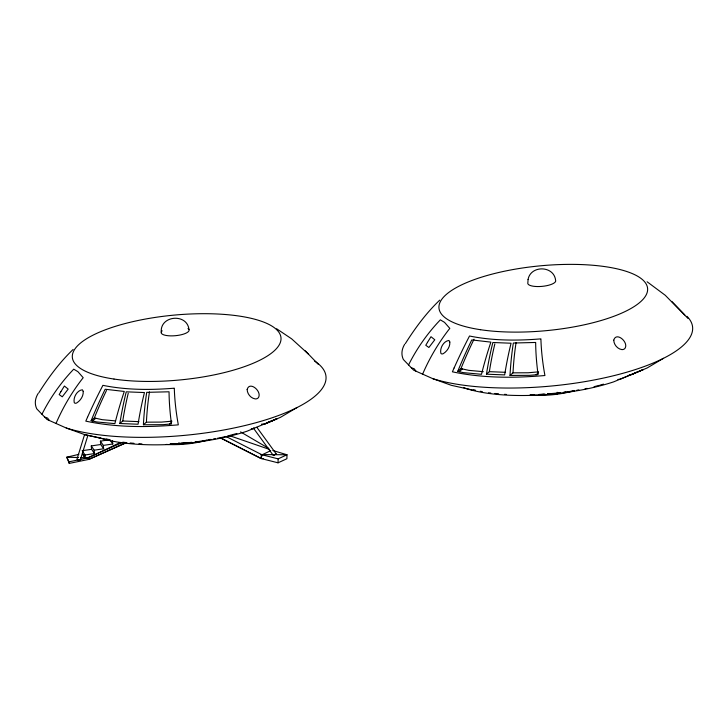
<?xml version="1.0" encoding="UTF-8"?>
<svg xmlns="http://www.w3.org/2000/svg" width="728" height="728" viewBox="0 0 728 728"><rect width="100%" height="100%" fill="white"/><g stroke="black" fill="none" stroke-linecap="round" stroke-linejoin="round"><path stroke-width="1.09" d="M261.243 454.581L278.132 458.858L286.987 454.773L261.243 454.581L261.152 458.54L278.041 462.817L286.905 458.731L286.987 454.773L272.836 450.496M278.041 462.817L278.132 458.858M143.407 424.761L143.534 422.276A172.982 71.999 84.9 0 1 146.437 394.257L146.738 392.346L169.06 391.791L169.078 393.693A153.881 70.853 72.3 0 0 171.162 421.466L171.499 423.914L163.118 424.67L143.407 424.761L146.41 422.167L161.58 422.094L171.954 421.175M146.41 422.167L146.592 418.791A153.89 64.055 84.9 0 1 149.477 391.882M510.01 375.439L510.146 372.945A172.982 71.999 84.9 0 1 513.049 344.936L513.349 343.024L535.672 342.46L535.681 344.371A153.881 70.853 72.3 0 0 537.765 372.144L538.101 374.592L529.729 375.339L510.01 375.439L513.013 372.845L528.182 372.772L538.565 371.853M513.013 372.845L513.204 369.469A153.89 64.055 84.9 0 1 516.088 342.551M161.261 332.004C160.005 315.315 187.205 313.031 188.971 329.547M119.856 423.505L120.156 421.576A176.358 67.112 -87.7 0 1 125.817 393.548L126.244 391.828L144.453 392.547L144.026 394.276A176.358 67.112 -87.7 0 0 138.366 422.295L138.065 424.224L119.856 423.505L122.768 420.984L123.214 418.172A156.957 59.732 -87.7 0 1 128.246 393.229M486.459 374.183L486.768 372.254A176.358 67.112 -87.7 0 1 492.428 344.226L492.856 342.506L511.065 343.225L510.637 344.954A176.358 67.112 -87.7 0 0 504.977 372.973L504.668 374.902L486.459 374.183L489.38 371.662L489.817 368.85A156.957 59.732 -87.7 0 1 494.858 343.907M270.698 450.668L262.053 454.818L261.152 458.54L263.39 458.558M544.198 394.066L539.02 394.467M87.861 435.508L80.207 460.351L77.987 460.023L76.941 459.359L84.594 434.516M91.127 420.702L92.11 418.309A153.881 40.013 -69.3 0 1 104.259 391.118L105.169 389.252L124.288 391.455L123.642 393.357A172.982 58.622 -80.5 0 0 115.506 421.157L114.878 423.623L96.769 421.967L91.127 420.702L94.34 417.927L95.668 414.678A136.982 35.617 -69.3 0 1 106.488 390.472M457.73 371.38L458.713 368.987A153.881 40.013 -69.3 0 1 470.87 341.796L471.771 339.921L490.89 342.133L490.253 344.035A172.982 58.622 -80.5 0 0 482.118 371.826L481.49 374.301L463.381 372.645L457.73 371.38L460.951 368.605L462.28 365.356A136.982 35.617 -69.3 0 1 474.028 339.212M38.793 392.847C48.649 377.259 59.732 362.207 73.118 349.458M405.396 343.525C415.251 327.928 426.344 312.885 439.73 300.136M253.972 427.846L253.508 428.246L273.419 455.619M256.848 427.291L276.094 453.744L274.001 455.328M92.547 421.03L95.759 418.254L102.175 419.674L115.57 420.902M169.497 424.106L171.599 422.295M459.159 371.708L462.371 368.932L468.786 370.352L483.292 371.68M536.108 374.774L538.201 372.964M273.883 455.209L276.094 453.744M253.717 428.291L252.844 428.719M296.906 407.616L280.489 417.326L264.901 423.96L261.525 424.16M663.517 358.294L647.092 368.004L613.631 381.872A104.777 32.551 -5.4 0 1 463.663 387.642M88.179 457.948L120.384 442.415M126.763 442.46L88.843 459.395L69.242 463.399L66.767 457.202L78.833 454.354M88.024 457.612L122.877 442.306M88.152 457.848L88.843 459.395L126.627 442.488M264.901 423.96L276.922 418.782L247.029 431.204A104.777 32.551 -5.4 0 1 98.189 437.364M266.639 422.95L276.922 418.782M236.919 433.469L227.454 436.036M599.827 385.176L603.521 384.147M210.101 439.366C195.923 443.607 180.972 445.281 166.212 444.426M574.547 390.627C560.342 394.64 545.345 396.132 530.639 394.904M594.057 386.704L598.862 385.431M225.38 436.563L221.503 437.501A101.201 11.184 -8.3 0 1 217.417 438.274M78.551 457.53L66.767 457.202L68.978 461.816L88.579 457.812L88.843 459.395M195.122 441.969L197.142 441.614M563.754 392.292L565.774 391.946M202.684 440.859L196.214 441.869M563.581 392.465L569.296 391.537A101.201 11.184 -8.3 0 0 574.629 390.627M100.4 441.132L109.864 439.73L112.767 443.998L103.303 445.399L100.4 441.132L100.728 444.517L103.622 448.785L94.167 450.186L91.264 445.918L100.728 444.517M82.127 450.714L91.582 449.312L94.485 453.571L85.03 454.982L82.71 451.569M80.699 457.594L88.579 457.812L85.34 458.258L82.41 453.717L85.349 458.367L88.498 457.894M617.89 379.443L620.147 379.233L643.534 369.46L631.504 374.638L629.256 374.774M251.278 428.765L253.544 428.565M539.029 394.722L543.052 394.403A101.201 10.592 -5.2 0 0 545.254 394.221M176.449 443.725L169.87 444.226M529.911 395.031L534.288 394.94M505.541 372.317L489.38 371.662M138.93 421.639L122.768 420.984M170.388 443.798L177.486 443.771M488.552 392.801L490.763 393.038M123.05 442.242L126.363 442.606M474.374 390.426L451.369 385.33L432.896 378.706L413.586 370.124L403.394 359.55A145.937 45.336 -5.4 0 1 404.713 344.198M38.102 393.52A145.937 45.336 -5.4 0 0 36.782 408.872L46.974 419.446L66.284 428.028L84.767 434.652L100.519 438.138M84.767 434.652L107.762 439.748M460.951 368.605L462.371 368.932M94.34 417.927L95.759 418.254M229.83 435.763L269.578 449.449M416.016 371.207L414.223 368.787L411.302 367.74M49.413 420.529L47.611 418.109L44.69 417.071M225.926 436.436L262.053 454.818M220.893 438.056L261.152 458.54L220.402 437.874M240.586 431.904L268.732 448.421M276.622 328.765L291.637 338.839L308.408 354.081M647.101 281.772L665.237 295.268L688.069 318.5M671.853 301.483L684.802 314.915M305.241 350.805L318.2 364.237M558.558 392.811L560.724 392.82A101.201 10.592 -5.2 0 1 556.256 393.211M178.952 442.606L179.316 444.571M68.978 461.816L69.242 463.399M112.449 440.604L112.767 443.998M103.303 445.399L103.622 448.785M94.167 450.186L94.485 453.571M91.264 445.918L91.582 449.312M85.03 454.982L85.349 458.367M555.828 393.175L547.438 393.912M189.216 442.497L180.835 443.243M557.157 392.256L557.211 394.248M408.572 364.919A175.976 163.836 -38.9 0 1 437.091 323.314L440.331 319.847L444.517 322.349L449.813 328.374L448.257 330.357A176.003 150.25 -63 0 0 422.613 374.137M587.096 388.37A101.201 11.184 -8.3 0 1 585.057 388.761M578.842 389.889A101.201 11.184 -8.3 0 1 576.74 390.263M686.913 316.28A145.937 45.336 -5.4 0 1 613.567 375.73A145.937 45.336 -5.4 0 1 432.896 378.706M636.063 372.381A104.777 32.551 -5.4 0 1 632.705 374.156M552.962 393.52A101.201 10.592 -5.2 0 1 547.456 394.03M482.309 391.646A101.201 16.771 3.4 0 1 480.298 391.245M475.475 390.217A101.201 16.771 3.4 0 1 473.628 389.789M506.542 394.467A101.201 13.486 0.9 0 1 504.54 394.312M498.653 393.821A101.201 13.486 0.9 0 1 494.84 393.466M109.81 439.748A101.201 16.771 3.4 0 1 106.124 438.902M191.837 442.315A101.201 10.592 -5.2 0 1 178.642 443.543M141.969 443.934A101.201 13.486 0.9 0 1 138.93 443.716M133.979 443.316A101.201 13.486 0.9 0 1 130.13 442.97M215.361 438.647A101.201 11.184 -8.3 0 1 213.277 439.029M211.184 439.403A101.201 11.184 -8.3 0 1 209.082 439.767M206.961 440.14A101.201 11.184 -8.3 0 1 203.758 440.677M314.414 360.933A145.937 45.336 -5.4 0 1 254.645 423.068A145.937 45.336 -5.4 0 1 66.284 428.028M56.011 423.459A176.003 150.25 -63 0 1 81.645 379.679L83.201 377.705L77.914 371.671L73.719 369.169L70.489 372.636A175.976 163.836 -38.9 0 0 41.96 414.241M269.46 421.703A104.777 32.551 -5.4 0 1 266.093 423.478M187.988 328.528A14.032 4.359 -5.4 0 1 175.275 335.708A14.032 4.359 -5.4 0 1 162.171 330.812M247.147 389.489C247.238 393.912 250.814 398.289 255.264 398.917A4.432 3.713 37.7 0 0 258.622 397.297C261.834 391.136 249.54 380.789 247.147 389.489M613.759 340.167C613.85 344.581 617.426 348.958 621.876 349.595A4.432 3.713 37.7 0 0 625.225 347.975C628.446 341.814 616.143 331.468 613.759 340.167M83.22 391.336C83.574 395.996 80.617 400.464 76.768 402.912A4.332 2.384 -57.3 0 1 74.247 402.602C73.028 397.57 77.013 390.326 82.346 389.78L83.22 391.336M449.831 342.005C450.186 346.664 447.229 351.142 443.379 353.59A4.332 2.384 -57.3 0 1 440.859 353.28C439.63 348.248 443.616 341.004 448.958 340.458L449.831 342.005M528.073 279.47L527.864 282.673A14.032 4.359 -5.4 0 0 541.887 286.386A14.032 4.359 -5.4 0 0 555.582 280.225C553.99 265.474 530.612 265.01 528.073 279.47M87.487 417.29L85.795 421.139C116.08 427.582 147.566 427.491 178.315 424.843L177.623 420.893A151.924 70.871 69.9 0 1 174.32 388.798L174.311 388.188C150.578 390.135 126.308 390.099 102.912 385.339L102.603 385.94A151.924 37.11 -67.3 0 0 87.497 417.29M454.099 367.968L452.397 371.817C482.691 378.26 514.177 378.169 544.926 375.521L544.226 371.571A151.924 70.871 69.9 0 1 540.922 339.476L540.913 338.866C517.18 340.813 492.92 340.777 469.524 336.017L469.205 336.618A151.924 37.11 -67.3 0 0 454.099 367.968M60.87 391.682L59.177 394.585L62.262 396.815L68.177 389.089L64.383 386.031L60.87 391.682M427.482 342.36L425.789 345.263L428.874 347.493L434.789 339.767L430.994 336.709L427.482 342.36M480.589 329.72A104.777 32.551 -5.4 0 0 646.874 293.339A104.777 32.551 -5.4 0 0 502.365 271.671A104.777 32.551 -5.4 0 0 480.589 329.72M113.987 379.051A104.777 32.551 -5.4 0 0 280.262 342.67A104.777 32.551 -5.4 0 0 135.754 320.993A104.777 32.551 -5.4 0 0 113.987 379.051"/></g></svg>
